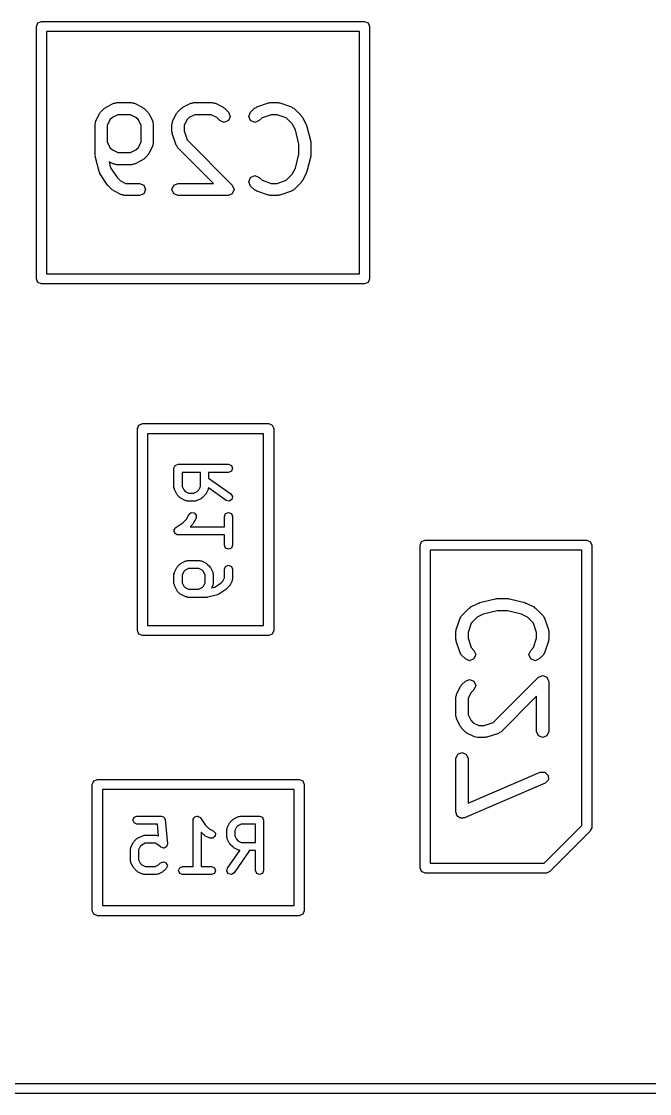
# Model space of a CAD drawing. Extents: x 0.04 to 2.99, y 0.2 to 2.17.
# Drawn here: x 1.9782 to 2.2231, y 0.4121 to 0.8302 of the extents above; entities that cross this region are included whole.
import ezdxf

# ---------------------------------------------------------------- set-up
doc = ezdxf.new("R2010")
doc.units = 0
doc.header["$MEASUREMENT"] = 0
doc.layers.add('BLACK', color=7, linetype='CONTINUOUS')

msp = doc.modelspace()

# ---------------------------------------------------------------- linework, layer by layer
at = {"layer": 'BLACK', "linetype": 'CONTINUOUS'}
for p, q in [((1.98404, 0.828213), (1.98462, 0.829605)), ((1.98404, 0.729787), (1.98404, 0.828213)), ((1.98462, 0.829605), (1.98601, 0.830181)), ((1.98601, 0.830181), (2.11199, 0.830181)), ((2.11199, 0.830181), (2.11338, 0.829605)), ((2.11338, 0.829605), (2.11396, 0.828213)), ((2.11396, 0.828213), (2.11396, 0.729787)), ((1.98798, 0.826244), (1.98798, 0.731756)), ((2.11002, 0.826244), (1.98798, 0.826244)), ((2.11002, 0.731756), (2.11002, 0.826244)), ((2.00864, 0.794228), (2.00894, 0.794483)), ((2.00894, 0.794483), (2.00908, 0.794842)), ((2.00908, 0.794842), (2.01058, 0.796342)), ((2.01058, 0.796342), (2.01094, 0.79649)), ((2.01094, 0.79649), (2.0112, 0.796784)), ((2.0112, 0.796784), (2.0142, 0.798284)), ((2.0142, 0.798284), (2.01475, 0.798323)), ((2.01475, 0.798323), (2.01525, 0.798533)), ((2.01525, 0.798533), (2.02125, 0.798533)), ((2.02125, 0.798533), (2.02176, 0.798323)), ((2.02176, 0.798323), (2.02231, 0.798284)), ((2.02231, 0.798284), (2.02531, 0.796784)), ((2.02531, 0.796784), (2.02556, 0.79649)), ((2.02556, 0.79649), (2.02592, 0.796342)), ((2.02592, 0.796342), (2.02742, 0.794842)), ((2.02742, 0.794842), (2.02757, 0.794483)), ((2.02757, 0.794483), (2.02787, 0.794228)), ((2.03864, 0.794228), (2.03893, 0.794483)), ((2.03893, 0.794483), (2.03908, 0.794842)), ((2.03908, 0.794842), (2.04058, 0.796342)), ((2.04058, 0.796342), (2.04094, 0.79649)), ((2.04094, 0.79649), (2.04119, 0.796784)), ((2.04119, 0.796784), (2.04419, 0.798284)), ((2.04419, 0.798284), (2.04474, 0.798323)), ((2.04474, 0.798323), (2.04525, 0.798533)), ((2.04525, 0.798533), (2.05275, 0.798533)), ((2.05275, 0.798533), (2.05326, 0.798323)), ((2.05326, 0.798323), (2.05381, 0.798284)), ((2.05381, 0.798284), (2.05681, 0.796784)), ((2.05681, 0.796784), (2.05706, 0.79649)), ((2.05706, 0.79649), (2.05742, 0.796342)), ((2.05742, 0.796342), (2.05892, 0.794842)), ((2.05892, 0.794842), (2.05961, 0.793171)), ((2.06689, 0.793171), (2.06758, 0.794842)), ((2.06758, 0.794842), (2.06908, 0.796342)), ((2.06908, 0.796342), (2.06958, 0.796552)), ((2.06958, 0.796552), (2.07, 0.796912)), ((2.07, 0.796912), (2.0745, 0.798412)), ((2.0745, 0.798412), (2.07489, 0.798384)), ((2.07489, 0.798384), (2.07525, 0.798533)), ((2.07525, 0.798533), (2.07825, 0.798533)), ((2.07825, 0.798533), (2.07861, 0.798384)), ((2.07861, 0.798384), (2.07899, 0.798412)), ((2.07899, 0.798412), (2.08349, 0.796912)), ((2.08349, 0.796912), (2.08391, 0.796552)), ((2.08391, 0.796552), (2.08442, 0.796342)), ((2.08442, 0.796342), (2.08742, 0.793342)), ((2.00689, 0.790172), (2.0071, 0.79068)), ((2.0071, 0.79068), (2.00714, 0.791228)), ((2.00714, 0.791228), (2.00864, 0.794228)), ((2.0127, 0.791772), (2.01162, 0.789614)), ((2.01365, 0.79273), (2.0127, 0.791772)), ((2.01581, 0.793809), (2.01365, 0.79273)), ((2.0207, 0.793809), (2.01581, 0.793809)), ((2.02285, 0.79273), (2.0207, 0.793809)), ((2.02381, 0.791772), (2.02285, 0.79273)), ((2.02489, 0.789614), (2.02381, 0.791772)), ((2.02787, 0.794228), (2.02937, 0.791228)), ((2.02937, 0.791228), (2.0294, 0.79068)), ((2.0294, 0.79068), (2.02961, 0.790172)), ((2.03689, 0.790172), (2.0371, 0.79068)), ((2.0371, 0.79068), (2.03714, 0.791228)), ((2.03714, 0.791228), (2.03864, 0.794228)), ((2.04269, 0.791772), (2.04161, 0.789614)), ((2.04365, 0.79273), (2.04269, 0.791772)), ((2.04581, 0.793809), (2.04365, 0.79273)), ((2.05219, 0.793809), (2.04581, 0.793809)), ((2.05435, 0.79273), (2.05219, 0.793809)), ((2.05558, 0.791501), (2.05435, 0.79273)), ((2.05725, 0.790809), (2.05558, 0.791501)), ((2.05892, 0.791501), (2.05725, 0.790809)), ((2.05961, 0.793171), (2.05892, 0.791501)), ((2.06758, 0.791501), (2.06689, 0.793171)), ((2.06925, 0.790809), (2.06758, 0.791501)), ((2.07092, 0.791501), (2.06925, 0.790809)), ((2.07202, 0.792607), (2.07092, 0.791501)), ((2.07563, 0.793809), (2.07202, 0.792607)), ((2.07786, 0.793809), (2.07563, 0.793809)), ((2.08147, 0.792607), (2.07786, 0.793809)), ((2.0838, 0.790273), (2.08147, 0.792607)), ((2.08502, 0.787847), (2.0838, 0.790273)), ((2.08742, 0.793342), (2.08756, 0.792983)), ((2.08756, 0.792983), (2.08786, 0.792728)), ((2.08786, 0.792728), (2.08936, 0.789728)), ((2.00689, 0.778173), (2.00689, 0.790172)), ((2.01162, 0.789614), (2.01162, 0.78323)), ((2.02489, 0.78323), (2.02489, 0.789614)), ((2.02961, 0.790172), (2.02961, 0.782673)), ((2.03689, 0.787172), (2.03689, 0.790172)), ((2.03704, 0.786813), (2.03689, 0.787172)), ((2.03701, 0.786425), (2.03704, 0.786813)), ((2.03851, 0.781926), (2.03701, 0.786425)), ((2.04161, 0.789614), (2.04161, 0.787556)), ((2.04161, 0.787556), (2.04282, 0.783949)), ((2.08638, 0.782382), (2.08502, 0.787847)), ((2.08936, 0.789728), (2.08938, 0.789461)), ((2.08938, 0.789461), (2.08954, 0.789245)), ((2.08954, 0.789245), (2.09104, 0.783246)), ((2.01162, 0.78323), (2.0127, 0.781072)), ((2.02381, 0.781072), (2.02489, 0.78323)), ((2.0294, 0.782165), (2.02937, 0.781616)), ((2.02961, 0.782673), (2.0294, 0.782165)), ((2.03887, 0.78151), (2.03851, 0.781926)), ((2.04282, 0.783949), (2.06042, 0.766345)), ((2.08638, 0.778464), (2.08638, 0.782382)), ((2.09104, 0.783246), (2.09099, 0.782949)), ((2.09099, 0.782949), (2.09111, 0.782673)), ((2.09111, 0.782673), (2.09111, 0.778173)), ((2.00701, 0.777897), (2.00689, 0.778173)), ((2.00696, 0.7776), (2.00701, 0.777897)), ((2.0127, 0.781072), (2.01365, 0.780115)), ((2.01365, 0.780115), (2.01581, 0.779036)), ((2.01581, 0.779036), (2.0207, 0.779036)), ((2.0207, 0.779036), (2.02285, 0.780115)), ((2.02285, 0.780115), (2.02381, 0.781072)), ((2.02742, 0.778003), (2.02592, 0.776503)), ((2.02757, 0.778362), (2.02742, 0.778003)), ((2.02787, 0.778617), (2.02757, 0.778362)), ((2.02937, 0.781616), (2.02787, 0.778617)), ((2.03908, 0.781002), (2.03887, 0.78151)), ((2.05305, 0.767037), (2.03908, 0.781002)), ((2.08502, 0.772999), (2.08638, 0.778464)), ((2.09111, 0.778173), (2.09099, 0.777897)), ((2.09099, 0.777897), (2.09104, 0.7776)), ((2.00846, 0.771601), (2.00696, 0.7776)), ((2.0142, 0.774561), (2.01236, 0.775478)), ((2.01236, 0.775478), (2.01295, 0.773144)), ((2.01475, 0.774522), (2.0142, 0.774561)), ((2.01525, 0.774311), (2.01475, 0.774522)), ((2.02125, 0.774311), (2.01525, 0.774311)), ((2.02176, 0.774522), (2.02125, 0.774311)), ((2.02231, 0.774561), (2.02176, 0.774522)), ((2.02531, 0.77606), (2.02231, 0.774561)), ((2.02556, 0.776354), (2.02531, 0.77606)), ((2.02592, 0.776503), (2.02556, 0.776354)), ((2.09104, 0.7776), (2.08954, 0.771601)), ((2.00871, 0.771269), (2.00846, 0.771601)), ((2.00879, 0.770864), (2.00871, 0.771269)), ((2.01179, 0.766364), (2.00879, 0.770864)), ((2.01295, 0.773144), (2.01559, 0.769179)), ((2.06689, 0.767675), (2.06758, 0.769345)), ((2.06758, 0.769345), (2.06925, 0.770037)), ((2.06925, 0.770037), (2.07092, 0.769345)), ((2.07092, 0.769345), (2.07202, 0.768239)), ((2.08147, 0.768239), (2.0838, 0.770574)), ((2.0838, 0.770574), (2.08502, 0.772999)), ((2.08936, 0.771118), (2.08786, 0.768118)), ((2.08938, 0.771386), (2.08936, 0.771118)), ((2.08954, 0.771601), (2.08938, 0.771386)), ((2.01199, 0.766229), (2.01179, 0.766364)), ((2.01208, 0.766004), (2.01199, 0.766229)), ((2.01358, 0.764504), (2.01208, 0.766004)), ((2.01559, 0.769179), (2.01665, 0.768116)), ((2.01665, 0.768116), (2.01881, 0.767037)), ((2.01881, 0.767037), (2.02425, 0.767037)), ((2.02425, 0.767037), (2.02592, 0.766345)), ((2.02592, 0.766345), (2.02662, 0.764675)), ((2.03689, 0.764675), (2.03758, 0.766345)), ((2.03758, 0.766345), (2.03925, 0.767037)), ((2.03925, 0.767037), (2.05305, 0.767037)), ((2.06042, 0.766345), (2.06111, 0.764675)), ((2.06758, 0.766004), (2.06689, 0.767675)), ((2.06908, 0.764504), (2.06758, 0.766004)), ((2.07202, 0.768239), (2.07563, 0.767037)), ((2.07563, 0.767037), (2.07786, 0.767037)), ((2.07786, 0.767037), (2.08147, 0.768239)), ((2.08742, 0.767504), (2.08442, 0.764504)), ((2.08756, 0.767863), (2.08742, 0.767504)), ((2.08786, 0.768118), (2.08756, 0.767863)), ((2.01394, 0.764356), (2.01358, 0.764504)), ((2.0142, 0.764062), (2.01394, 0.764356)), ((2.0172, 0.762562), (2.0142, 0.764062)), ((2.01775, 0.762523), (2.0172, 0.762562)), ((2.01825, 0.762313), (2.01775, 0.762523)), ((2.02425, 0.762313), (2.01825, 0.762313)), ((2.02592, 0.763005), (2.02425, 0.762313)), ((2.02662, 0.764675), (2.02592, 0.763005)), ((2.03758, 0.763005), (2.03689, 0.764675)), ((2.03925, 0.762313), (2.03758, 0.763005)), ((2.05875, 0.762313), (2.03925, 0.762313)), ((2.06042, 0.763005), (2.05875, 0.762313)), ((2.06111, 0.764675), (2.06042, 0.763005)), ((2.06958, 0.764294), (2.06908, 0.764504)), ((2.07, 0.763934), (2.06958, 0.764294)), ((2.0745, 0.762434), (2.07, 0.763934)), ((2.07489, 0.762462), (2.0745, 0.762434)), ((2.07525, 0.762313), (2.07489, 0.762462)), ((2.07825, 0.762313), (2.07525, 0.762313)), ((2.07861, 0.762462), (2.07825, 0.762313)), ((2.07899, 0.762434), (2.07861, 0.762462)), ((2.08349, 0.763934), (2.07899, 0.762434)), ((2.08391, 0.764294), (2.08349, 0.763934)), ((2.08442, 0.764504), (2.08391, 0.764294)), ((1.98798, 0.731756), (2.11002, 0.731756)), ((1.98462, 0.728395), (1.98404, 0.729787)), ((1.98601, 0.727819), (1.98462, 0.728395)), ((2.11199, 0.727819), (1.98601, 0.727819)), ((2.11338, 0.728395), (2.11199, 0.727819)), ((2.11396, 0.729787), (2.11338, 0.728395)), ((2.024, 0.672762), (2.02539, 0.673339)), ((2.02539, 0.673339), (2.07461, 0.673339)), ((2.07461, 0.673339), (2.076, 0.672762)), ((2.02343, 0.67137), (2.024, 0.672762)), ((2.02343, 0.59263), (2.02343, 0.67137)), ((2.02736, 0.669402), (2.02736, 0.594598)), ((2.07264, 0.669402), (2.02736, 0.669402)), ((2.07264, 0.594598), (2.07264, 0.669402)), ((2.076, 0.672762), (2.07657, 0.67137)), ((2.07657, 0.67137), (2.07657, 0.59263)), ((2.03768, 0.655903), (2.03814, 0.657017)), ((2.03814, 0.657017), (2.03926, 0.657478)), ((2.03926, 0.657478), (2.05894, 0.657478)), ((2.05894, 0.657478), (2.06006, 0.657017)), ((2.06006, 0.657017), (2.06052, 0.655903)), ((2.03768, 0.648404), (2.03768, 0.655903)), ((2.04799, 0.654328), (2.04083, 0.654328)), ((2.04083, 0.654328), (2.04083, 0.648776)), ((2.04799, 0.648776), (2.04799, 0.654328)), ((2.05894, 0.654328), (2.05114, 0.654328)), ((2.05114, 0.654328), (2.05114, 0.652036)), ((2.06006, 0.65479), (2.05894, 0.654328)), ((2.06052, 0.655903), (2.06006, 0.65479)), ((2.03782, 0.648066), (2.03768, 0.648404)), ((2.04083, 0.648776), (2.04149, 0.647462)), ((2.04734, 0.647462), (2.04799, 0.648776)), ((2.05108, 0.648239), (2.051, 0.648066)), ((2.05804, 0.643365), (2.05108, 0.648239)), ((2.05114, 0.652036), (2.05985, 0.645945)), ((2.03785, 0.6477), (2.03782, 0.648066)), ((2.03879, 0.645825), (2.03785, 0.6477)), ((2.03898, 0.645655), (2.03879, 0.645825)), ((2.03908, 0.645416), (2.03898, 0.645655)), ((2.04002, 0.644479), (2.03908, 0.645416)), ((2.04026, 0.644379), (2.04002, 0.644479)), ((2.04043, 0.644184), (2.04026, 0.644379)), ((2.0423, 0.643246), (2.04043, 0.644184)), ((2.04149, 0.647462), (2.04207, 0.646886)), ((2.04207, 0.646886), (2.04338, 0.646229)), ((2.04338, 0.646229), (2.04545, 0.646229)), ((2.04545, 0.646229), (2.04676, 0.646886)), ((2.0484, 0.644184), (2.04652, 0.643246)), ((2.04676, 0.646886), (2.04734, 0.647462)), ((2.04857, 0.644379), (2.0484, 0.644184)), ((2.04881, 0.644479), (2.04857, 0.644379)), ((2.04975, 0.645416), (2.04881, 0.644479)), ((2.04984, 0.645655), (2.04975, 0.645416)), ((2.05004, 0.645825), (2.04984, 0.645655)), ((2.05098, 0.6477), (2.05004, 0.645825)), ((2.051, 0.648066), (2.05098, 0.6477)), ((2.05985, 0.645945), (2.06049, 0.644928)), ((2.06049, 0.644928), (2.06023, 0.643752)), ((2.04267, 0.64322), (2.0423, 0.643246)), ((2.04301, 0.64308), (2.04267, 0.64322)), ((2.04582, 0.64308), (2.04301, 0.64308)), ((2.04616, 0.64322), (2.04582, 0.64308)), ((2.04652, 0.643246), (2.04616, 0.64322)), ((2.05922, 0.643104), (2.05804, 0.643365)), ((2.06023, 0.643752), (2.05922, 0.643104)), ((2.04107, 0.63463), (2.04265, 0.636214)), ((2.04265, 0.636214), (2.04347, 0.63786)), ((2.04347, 0.63786), (2.04438, 0.63865)), ((2.04438, 0.63865), (2.04559, 0.638564)), ((2.04629, 0.636451), (2.04535, 0.634577)), ((2.04559, 0.638564), (2.04638, 0.637654)), ((2.04638, 0.637654), (2.04629, 0.636451)), ((2.05737, 0.637156), (2.05783, 0.638269)), ((2.05737, 0.633106), (2.05737, 0.637156)), ((2.05783, 0.638269), (2.05894, 0.63873)), ((2.05894, 0.63873), (2.06006, 0.638269)), ((2.06006, 0.638269), (2.06052, 0.637156)), ((2.06052, 0.637156), (2.06052, 0.625907)), ((2.03768, 0.631531), (2.03775, 0.631681)), ((2.03786, 0.631108), (2.03768, 0.631531)), ((2.03771, 0.63184), (2.03797, 0.632221)), ((2.03775, 0.631681), (2.03771, 0.63184)), ((2.03797, 0.632221), (2.03814, 0.632645)), ((2.03814, 0.632645), (2.03829, 0.632707)), ((2.03829, 0.632707), (2.03838, 0.632842)), ((2.03838, 0.632842), (2.04107, 0.63463)), ((2.04506, 0.634167), (2.044, 0.633106)), ((2.044, 0.633106), (2.05737, 0.633106)), ((2.04516, 0.634407), (2.04506, 0.634167)), ((2.04535, 0.634577), (2.04516, 0.634407)), ((2.03795, 0.630658), (2.03786, 0.631108)), ((2.03808, 0.630568), (2.03795, 0.630658)), ((2.03814, 0.630418), (2.03808, 0.630568)), ((2.03857, 0.630242), (2.03814, 0.630418)), ((2.03895, 0.629987), (2.03857, 0.630242)), ((2.03911, 0.630019), (2.03895, 0.629987)), ((2.03926, 0.629956), (2.03911, 0.630019)), ((2.05737, 0.629956), (2.03926, 0.629956)), ((2.05737, 0.625907), (2.05737, 0.629956)), ((2.13369, 0.625976), (2.13427, 0.627368)), ((2.13427, 0.627368), (2.13566, 0.627945)), ((2.13566, 0.627945), (2.19865, 0.627945)), ((2.19865, 0.627945), (2.20005, 0.627368)), ((2.20005, 0.627368), (2.20062, 0.625976)), ((2.05783, 0.624793), (2.05737, 0.625907)), ((2.05894, 0.624332), (2.05783, 0.624793)), ((2.06006, 0.624793), (2.05894, 0.624332)), ((2.06052, 0.625907), (2.06006, 0.624793)), ((2.13369, 0.499992), (2.13369, 0.625976)), ((2.13763, 0.624008), (2.13763, 0.501961)), ((2.19669, 0.624008), (2.13763, 0.624008)), ((2.19669, 0.516556), (2.19669, 0.624008)), ((2.20062, 0.625976), (2.20062, 0.51574)), ((2.04026, 0.618683), (2.04043, 0.618879)), ((2.04043, 0.618879), (2.0423, 0.619816)), ((2.0423, 0.619816), (2.04267, 0.619842)), ((2.04267, 0.619842), (2.04301, 0.619983)), ((2.04301, 0.619983), (2.04769, 0.619983)), ((2.04769, 0.619983), (2.04803, 0.619842)), ((2.04803, 0.619842), (2.0484, 0.619816)), ((2.0484, 0.619816), (2.05027, 0.618879)), ((2.05027, 0.618879), (2.05044, 0.618683)), ((2.03768, 0.614658), (2.03782, 0.614997)), ((2.03768, 0.610909), (2.03768, 0.614658)), ((2.03782, 0.614997), (2.03785, 0.615363)), ((2.03785, 0.615363), (2.03879, 0.617237)), ((2.03879, 0.617237), (2.03898, 0.617407)), ((2.03898, 0.617407), (2.03908, 0.617647)), ((2.03908, 0.617647), (2.04002, 0.618584)), ((2.04002, 0.618584), (2.04026, 0.618683)), ((2.04149, 0.6156), (2.04083, 0.614287)), ((2.04207, 0.616176), (2.04149, 0.6156)), ((2.04338, 0.616833), (2.04207, 0.616176)), ((2.04732, 0.616833), (2.04338, 0.616833)), ((2.04864, 0.616176), (2.04732, 0.616833)), ((2.04921, 0.6156), (2.04864, 0.616176)), ((2.04987, 0.614287), (2.04921, 0.6156)), ((2.05044, 0.618683), (2.05068, 0.618584)), ((2.05068, 0.618584), (2.05162, 0.617647)), ((2.05162, 0.617647), (2.05172, 0.617407)), ((2.05172, 0.617407), (2.05191, 0.617237)), ((2.05191, 0.617237), (2.05285, 0.615363)), ((2.05285, 0.615363), (2.05288, 0.614997)), ((2.05288, 0.614997), (2.05302, 0.614658)), ((2.05302, 0.614658), (2.05302, 0.610909)), ((2.05737, 0.616533), (2.05783, 0.617647)), ((2.05737, 0.613155), (2.05737, 0.616533)), ((2.05783, 0.617647), (2.05894, 0.618108)), ((2.05894, 0.618108), (2.06006, 0.617647)), ((2.06006, 0.617647), (2.06052, 0.616533)), ((2.06052, 0.616533), (2.06052, 0.612784)), ((2.03782, 0.61057), (2.03768, 0.610909)), ((2.03785, 0.610205), (2.03782, 0.61057)), ((2.04083, 0.614287), (2.04083, 0.611281)), ((2.04083, 0.611281), (2.04149, 0.609967)), ((2.04921, 0.609967), (2.04987, 0.611281)), ((2.04987, 0.611281), (2.04987, 0.614287)), ((2.05288, 0.61057), (2.05285, 0.610205)), ((2.05302, 0.610909), (2.05288, 0.61057)), ((2.05361, 0.609558), (2.05606, 0.611195)), ((2.05606, 0.611195), (2.05671, 0.611842)), ((2.05671, 0.611842), (2.05737, 0.613155)), ((2.06035, 0.612079), (2.05941, 0.610205)), ((2.06038, 0.612445), (2.06035, 0.612079)), ((2.06052, 0.612784), (2.06038, 0.612445)), ((2.03879, 0.60833), (2.03785, 0.610205)), ((2.03898, 0.60816), (2.03879, 0.60833)), ((2.03908, 0.607921), (2.03898, 0.60816)), ((2.04002, 0.606983), (2.03908, 0.607921)), ((2.04026, 0.606884), (2.04002, 0.606983)), ((2.04043, 0.606688), (2.04026, 0.606884)), ((2.0423, 0.605751), (2.04043, 0.606688)), ((2.04149, 0.609967), (2.04207, 0.609391)), ((2.04207, 0.609391), (2.04338, 0.608734)), ((2.04338, 0.608734), (2.04732, 0.608734)), ((2.04732, 0.608734), (2.04864, 0.609391)), ((2.04864, 0.609391), (2.04921, 0.609967)), ((2.05464, 0.606569), (2.05089, 0.605632)), ((2.05285, 0.610205), (2.05237, 0.60925)), ((2.05237, 0.60925), (2.05361, 0.609558)), ((2.05486, 0.606733), (2.05464, 0.606569)), ((2.05513, 0.606786), (2.05486, 0.606733)), ((2.05794, 0.608661), (2.05513, 0.606786)), ((2.05803, 0.608796), (2.05794, 0.608661)), ((2.05818, 0.608858), (2.05803, 0.608796)), ((2.05912, 0.609795), (2.05818, 0.608858)), ((2.05922, 0.610035), (2.05912, 0.609795)), ((2.05941, 0.610205), (2.05922, 0.610035)), ((2.04267, 0.605725), (2.0423, 0.605751)), ((2.04301, 0.605585), (2.04267, 0.605725)), ((2.05051, 0.605585), (2.04301, 0.605585)), ((2.05069, 0.605661), (2.05051, 0.605585)), ((2.05089, 0.605632), (2.05069, 0.605661)), ((2.15343, 0.601843), (2.15643, 0.603342)), ((2.15643, 0.603342), (2.1567, 0.603361)), ((2.1567, 0.603361), (2.15691, 0.603521)), ((2.15691, 0.603521), (2.16291, 0.605021)), ((2.16291, 0.605021), (2.16321, 0.604977)), ((2.16321, 0.604977), (2.16348, 0.605092)), ((2.16348, 0.605092), (2.16798, 0.605092)), ((2.16798, 0.605092), (2.16826, 0.604977)), ((2.16826, 0.604977), (2.16856, 0.605021)), ((2.16856, 0.605021), (2.17456, 0.603521)), ((2.17456, 0.603521), (2.17477, 0.603361)), ((2.17477, 0.603361), (2.17504, 0.603342)), ((2.17504, 0.603342), (2.17804, 0.601843)), ((2.14961, 0.597893), (2.14982, 0.5984)), ((2.14982, 0.5984), (2.15282, 0.6014)), ((2.15282, 0.6014), (2.15317, 0.601549)), ((2.15317, 0.601549), (2.15343, 0.601843)), ((2.15831, 0.599001), (2.15588, 0.597788)), ((2.16378, 0.600367), (2.15831, 0.599001)), ((2.16769, 0.600367), (2.16378, 0.600367)), ((2.17316, 0.599001), (2.16769, 0.600367)), ((2.17558, 0.597788), (2.17316, 0.599001)), ((2.17804, 0.601843), (2.17829, 0.601549)), ((2.17829, 0.601549), (2.17865, 0.6014)), ((2.17865, 0.6014), (2.18165, 0.5984)), ((2.18165, 0.5984), (2.18186, 0.597893)), ((2.02736, 0.594598), (2.07264, 0.594598)), ((2.14775, 0.592978), (2.14925, 0.597477)), ((2.14925, 0.597477), (2.14961, 0.597893)), ((2.15355, 0.595454), (2.15235, 0.591847)), ((2.15588, 0.597788), (2.15355, 0.595454)), ((2.17792, 0.595454), (2.17558, 0.597788)), ((2.17912, 0.591847), (2.17792, 0.595454)), ((2.18186, 0.597893), (2.18222, 0.597477)), ((2.18222, 0.597477), (2.18372, 0.592978)), ((2.024, 0.591238), (2.02343, 0.59263)), ((2.02539, 0.590661), (2.024, 0.591238)), ((2.07461, 0.590661), (2.02539, 0.590661)), ((2.076, 0.591238), (2.07461, 0.590661)), ((2.07657, 0.59263), (2.076, 0.591238)), ((2.14762, 0.592231), (2.14777, 0.59259)), ((2.14762, 0.589231), (2.14762, 0.592231)), ((2.14777, 0.59259), (2.14775, 0.592978)), ((2.15235, 0.591847), (2.15235, 0.589614)), ((2.15235, 0.589614), (2.15355, 0.586008)), ((2.17792, 0.586008), (2.17912, 0.589614)), ((2.17912, 0.589614), (2.17912, 0.591847)), ((2.18372, 0.592978), (2.1837, 0.59259)), ((2.1837, 0.59259), (2.18384, 0.592231)), ((2.18384, 0.592231), (2.18384, 0.589231)), ((2.14777, 0.588872), (2.14762, 0.589231)), ((2.14775, 0.588484), (2.14777, 0.588872)), ((2.14925, 0.583985), (2.14775, 0.588484)), ((2.15355, 0.586008), (2.15466, 0.584902)), ((2.17681, 0.584902), (2.17792, 0.586008)), ((2.18372, 0.588484), (2.18222, 0.583985)), ((2.18384, 0.589231), (2.1837, 0.588872)), ((2.1837, 0.588872), (2.18372, 0.588484)), ((2.14961, 0.583569), (2.14925, 0.583985)), ((2.14982, 0.583061), (2.14961, 0.583569)), ((2.15132, 0.581561), (2.14982, 0.583061)), ((2.15299, 0.58087), (2.15132, 0.581561)), ((2.15466, 0.581561), (2.15299, 0.58087)), ((2.15466, 0.584902), (2.15535, 0.583232)), ((2.15535, 0.583232), (2.15466, 0.581561)), ((2.17612, 0.583232), (2.17681, 0.584902)), ((2.17681, 0.581561), (2.17612, 0.583232)), ((2.17848, 0.58087), (2.17681, 0.581561)), ((2.18015, 0.581561), (2.17848, 0.58087)), ((2.18165, 0.583061), (2.18015, 0.581561)), ((2.18186, 0.583569), (2.18165, 0.583061)), ((2.18222, 0.583985), (2.18186, 0.583569)), ((2.14982, 0.571404), (2.15132, 0.572904)), ((2.15132, 0.572904), (2.15299, 0.573595)), ((2.15299, 0.573595), (2.15466, 0.572904)), ((2.15466, 0.572904), (2.15535, 0.571233)), ((2.16221, 0.5568), (2.17981, 0.574403)), ((2.17981, 0.574403), (2.18148, 0.575095)), ((2.18148, 0.575095), (2.18315, 0.574403)), ((2.18315, 0.574403), (2.18349, 0.573595)), ((2.18349, 0.573595), (2.18384, 0.572733)), ((2.14787, 0.56779), (2.14937, 0.57079)), ((2.14937, 0.57079), (2.14967, 0.571045)), ((2.14967, 0.571045), (2.14982, 0.571404)), ((2.15466, 0.569563), (2.15343, 0.568334)), ((2.15535, 0.571233), (2.15466, 0.569563)), ((2.18384, 0.572733), (2.18384, 0.553236)), ((2.14762, 0.566734), (2.14783, 0.567242)), ((2.14762, 0.559235), (2.14762, 0.566734)), ((2.14783, 0.567242), (2.14787, 0.56779)), ((2.15343, 0.568334), (2.15235, 0.566176)), ((2.15235, 0.566176), (2.15235, 0.559792)), ((2.17912, 0.56703), (2.16516, 0.553065)), ((2.17912, 0.553236), (2.17912, 0.56703)), ((2.14783, 0.558727), (2.14762, 0.559235)), ((2.14787, 0.558178), (2.14783, 0.558727)), ((2.14937, 0.555179), (2.14787, 0.558178)), ((2.15235, 0.559792), (2.15343, 0.557634)), ((2.15343, 0.557634), (2.15439, 0.556677)), ((2.15439, 0.556677), (2.15654, 0.555598)), ((2.1586, 0.555598), (2.16221, 0.5568)), ((2.14967, 0.554924), (2.14937, 0.555179)), ((2.14982, 0.554565), (2.14967, 0.554924)), ((2.15132, 0.553065), (2.14982, 0.554565)), ((2.15167, 0.552916), (2.15132, 0.553065)), ((2.15193, 0.552622), (2.15167, 0.552916)), ((2.15493, 0.551123), (2.15193, 0.552622)), ((2.15654, 0.555598), (2.1586, 0.555598)), ((2.16423, 0.552494), (2.15973, 0.550995)), ((2.16465, 0.552855), (2.16423, 0.552494)), ((2.16516, 0.553065), (2.16465, 0.552855)), ((2.17981, 0.551565), (2.17912, 0.553236)), ((2.18384, 0.553236), (2.18315, 0.551565)), ((2.15548, 0.551084), (2.15493, 0.551123)), ((2.15599, 0.550873), (2.15548, 0.551084)), ((2.15899, 0.550873), (2.15599, 0.550873)), ((2.15934, 0.551022), (2.15899, 0.550873)), ((2.15973, 0.550995), (2.15934, 0.551022)), ((2.18148, 0.550873), (2.17981, 0.551565)), ((2.18315, 0.551565), (2.18148, 0.550873)), ((2.14762, 0.542737), (2.14832, 0.544407)), ((2.14832, 0.544407), (2.14999, 0.545099)), ((2.14999, 0.545099), (2.15166, 0.544407)), ((2.15166, 0.544407), (2.15235, 0.542737)), ((2.14762, 0.521739), (2.14762, 0.542737)), ((2.15235, 0.542737), (2.15235, 0.525322)), ((2.15235, 0.525322), (2.18055, 0.537409)), ((2.18055, 0.537409), (2.18236, 0.537431)), ((2.18236, 0.537431), (2.18365, 0.536168)), ((2.18365, 0.536168), (2.18368, 0.53436)), ((2.00582, 0.532591), (2.0064, 0.533982)), ((2.00582, 0.483378), (2.00582, 0.532591)), ((2.0064, 0.533982), (2.00779, 0.534559)), ((2.00779, 0.534559), (2.08653, 0.534559)), ((2.08653, 0.534559), (2.08792, 0.533982)), ((2.08792, 0.533982), (2.0885, 0.532591)), ((2.0885, 0.532591), (2.0885, 0.483378)), ((2.18241, 0.533067), (2.15092, 0.519568)), ((2.18368, 0.53436), (2.18241, 0.533067)), ((2.00976, 0.530622), (2.00976, 0.485346)), ((2.08456, 0.530622), (2.00976, 0.530622)), ((2.08456, 0.485346), (2.08456, 0.530622)), ((2.02168, 0.518726), (2.02214, 0.51984)), ((2.02214, 0.517613), (2.02168, 0.518726)), ((2.02214, 0.51984), (2.02325, 0.520301)), ((2.02325, 0.520301), (2.03263, 0.520301)), ((2.03263, 0.520301), (2.03312, 0.520098)), ((2.03312, 0.520098), (2.03363, 0.519945)), ((2.03363, 0.519945), (2.03366, 0.519872)), ((2.03366, 0.519872), (2.03374, 0.51984)), ((2.03374, 0.51984), (2.03394, 0.51935)), ((2.03394, 0.51935), (2.03419, 0.518883)), ((2.03419, 0.518883), (2.03513, 0.509509)), ((2.04511, 0.518726), (2.04518, 0.518876)), ((2.04511, 0.500616), (2.04511, 0.518726)), ((2.04514, 0.519035), (2.0454, 0.519416)), ((2.04518, 0.518876), (2.04514, 0.519035)), ((2.0454, 0.519416), (2.04558, 0.51984)), ((2.04558, 0.51984), (2.04572, 0.519902)), ((2.04572, 0.519902), (2.04582, 0.520037)), ((2.04582, 0.520037), (2.04627, 0.520126)), ((2.04627, 0.520126), (2.04669, 0.520301)), ((2.04669, 0.520301), (2.04684, 0.520239)), ((2.04684, 0.520239), (2.047, 0.520271)), ((2.047, 0.520271), (2.04738, 0.520015)), ((2.04738, 0.520015), (2.0478, 0.51984)), ((2.0478, 0.51984), (2.04786, 0.51969)), ((2.04786, 0.51969), (2.048, 0.5196)), ((2.048, 0.5196), (2.04979, 0.516918)), ((2.05964, 0.517965), (2.06057, 0.518903)), ((2.06057, 0.518903), (2.06081, 0.519002)), ((2.06081, 0.519002), (2.06098, 0.519198)), ((2.06098, 0.519198), (2.06286, 0.520135)), ((2.06286, 0.520135), (2.06322, 0.520161)), ((2.06322, 0.520161), (2.06356, 0.520301)), ((2.06356, 0.520301), (2.07106, 0.520301)), ((2.07106, 0.520301), (2.07217, 0.51984)), ((2.07217, 0.51984), (2.07264, 0.518726)), ((2.07264, 0.518726), (2.07264, 0.499041)), ((2.14781, 0.521293), (2.14762, 0.521739)), ((2.14782, 0.520809), (2.14781, 0.521293)), ((2.14814, 0.52049), (2.14782, 0.520809)), ((2.14832, 0.520069), (2.14814, 0.52049)), ((2.14876, 0.519884), (2.14832, 0.520069)), ((2.14911, 0.519546), (2.14876, 0.519884)), ((2.14957, 0.519552), (2.14911, 0.519546)), ((2.14999, 0.519377), (2.14957, 0.519552)), ((2.15043, 0.519562), (2.14999, 0.519377)), ((2.15092, 0.519568), (2.15043, 0.519562)), ((2.02325, 0.517152), (2.02214, 0.517613)), ((2.0312, 0.517152), (2.02325, 0.517152)), ((2.03166, 0.512532), (2.0312, 0.517152)), ((2.04979, 0.516918), (2.05137, 0.515334)), ((2.05137, 0.515334), (2.05302, 0.514511)), ((2.05302, 0.514511), (2.05381, 0.5136)), ((2.05824, 0.514977), (2.05838, 0.515316)), ((2.05824, 0.512165), (2.05824, 0.514977)), ((2.05838, 0.515316), (2.0584, 0.515681)), ((2.0584, 0.515681), (2.05934, 0.517556)), ((2.05934, 0.517556), (2.05954, 0.517726)), ((2.05954, 0.517726), (2.05964, 0.517965)), ((2.06204, 0.515919), (2.06139, 0.514605)), ((2.06139, 0.514605), (2.06139, 0.512536)), ((2.06262, 0.516495), (2.06204, 0.515919)), ((2.06393, 0.517152), (2.06262, 0.516495)), ((2.06949, 0.517152), (2.06393, 0.517152)), ((2.06949, 0.50999), (2.06949, 0.517152)), ((2.18209, 0.501961), (2.19669, 0.516556)), ((2.20005, 0.514348), (2.1843, 0.4986)), ((2.20031, 0.514999), (2.20005, 0.514348)), ((2.20062, 0.51574), (2.20031, 0.514999)), ((2.02185, 0.510057), (2.02204, 0.510227)), ((2.02204, 0.510227), (2.02214, 0.510466)), ((2.02214, 0.510466), (2.02308, 0.511404)), ((2.02308, 0.511404), (2.02332, 0.511503)), ((2.02332, 0.511503), (2.02349, 0.511699)), ((2.02349, 0.511699), (2.02536, 0.512636)), ((2.02536, 0.512636), (2.02573, 0.512662)), ((2.02573, 0.512662), (2.02607, 0.512802)), ((2.02607, 0.512802), (2.03075, 0.512802)), ((2.03075, 0.512802), (2.03109, 0.512662)), ((2.03109, 0.512662), (2.03146, 0.512636)), ((2.03146, 0.512636), (2.03166, 0.512532)), ((2.04932, 0.512926), (2.04826, 0.513987)), ((2.04826, 0.513987), (2.04826, 0.500616)), ((2.04956, 0.512827), (2.04932, 0.512926)), ((2.04973, 0.512631), (2.04956, 0.512827)), ((2.05161, 0.511694), (2.04973, 0.512631)), ((2.05281, 0.511608), (2.05161, 0.511694)), ((2.05372, 0.512398), (2.05281, 0.511608)), ((2.05381, 0.5136), (2.05372, 0.512398)), ((2.05838, 0.511826), (2.05824, 0.512165)), ((2.0584, 0.51146), (2.05838, 0.511826)), ((2.05934, 0.509586), (2.0584, 0.51146)), ((2.06139, 0.512536), (2.06204, 0.511223)), ((2.06204, 0.511223), (2.06262, 0.510647)), ((2.06262, 0.510647), (2.06393, 0.50999)), ((2.02074, 0.507478), (2.02088, 0.507816)), ((2.02074, 0.502791), (2.02074, 0.507478)), ((2.02088, 0.507816), (2.02091, 0.508182)), ((2.02091, 0.508182), (2.02185, 0.510057)), ((2.02455, 0.50842), (2.02389, 0.507106)), ((2.02389, 0.507106), (2.02389, 0.503163)), ((2.02512, 0.508996), (2.02455, 0.50842)), ((2.02644, 0.509653), (2.02512, 0.508996)), ((2.03038, 0.509653), (2.02644, 0.509653)), ((2.0317, 0.508996), (2.03038, 0.509653)), ((2.03245, 0.508239), (2.0317, 0.508996)), ((2.03253, 0.508207), (2.03245, 0.508239)), ((2.03257, 0.508134), (2.03253, 0.508207)), ((2.03308, 0.507981), (2.03257, 0.508134)), ((2.03357, 0.507778), (2.03308, 0.507981)), ((2.03364, 0.50781), (2.03357, 0.507778)), ((2.03372, 0.507786), (2.03364, 0.50781)), ((2.03419, 0.508036), (2.03372, 0.507786)), ((2.03468, 0.508239), (2.03419, 0.508036)), ((2.03471, 0.508316), (2.03468, 0.508239)), ((2.03478, 0.508355), (2.03471, 0.508316)), ((2.03494, 0.508863), (2.03478, 0.508355)), ((2.03514, 0.509353), (2.03494, 0.508863)), ((2.03513, 0.509509), (2.03511, 0.50943)), ((2.03511, 0.50943), (2.03514, 0.509353)), ((2.05852, 0.499944), (2.0634, 0.506909)), ((2.05954, 0.509416), (2.05934, 0.509586)), ((2.05964, 0.509176), (2.05954, 0.509416)), ((2.06057, 0.508239), (2.05964, 0.509176)), ((2.06081, 0.50814), (2.06057, 0.508239)), ((2.06098, 0.507944), (2.06081, 0.50814)), ((2.06286, 0.507007), (2.06098, 0.507944)), ((2.06719, 0.50684), (2.0611, 0.498138)), ((2.06322, 0.506981), (2.06286, 0.507007)), ((2.0634, 0.506909), (2.06322, 0.506981)), ((2.06393, 0.50999), (2.06949, 0.50999)), ((2.06949, 0.50684), (2.06719, 0.50684)), ((2.06949, 0.499041), (2.06949, 0.50684)), ((2.02088, 0.502452), (2.02074, 0.502791)), ((2.02091, 0.502087), (2.02088, 0.502452)), ((2.02185, 0.500212), (2.02091, 0.502087)), ((2.02389, 0.503163), (2.02455, 0.501849)), ((2.02455, 0.501849), (2.02512, 0.501273)), ((2.0317, 0.501273), (2.03245, 0.50203)), ((2.03245, 0.50203), (2.03357, 0.502491)), ((2.03357, 0.502491), (2.03468, 0.50203)), ((2.03468, 0.50203), (2.03514, 0.500916)), ((2.13763, 0.501961), (2.18209, 0.501961)), ((2.02204, 0.500042), (2.02185, 0.500212)), ((2.02214, 0.499803), (2.02204, 0.500042)), ((2.02308, 0.498865), (2.02214, 0.499803)), ((2.02332, 0.498766), (2.02308, 0.498865)), ((2.02349, 0.49857), (2.02332, 0.498766)), ((2.02536, 0.497633), (2.02349, 0.49857)), ((2.02512, 0.501273), (2.02644, 0.500616)), ((2.02573, 0.497607), (2.02536, 0.497633)), ((2.02607, 0.497467), (2.02573, 0.497607)), ((2.02644, 0.500616), (2.03038, 0.500616)), ((2.03038, 0.500616), (2.0317, 0.501273)), ((2.03109, 0.497607), (2.03075, 0.497467)), ((2.03146, 0.497633), (2.03109, 0.497607)), ((2.03333, 0.49857), (2.03146, 0.497633)), ((2.0335, 0.498766), (2.03333, 0.49857)), ((2.03374, 0.498865), (2.0335, 0.498766)), ((2.03468, 0.499803), (2.03374, 0.498865)), ((2.03514, 0.500916), (2.03468, 0.499803)), ((2.03949, 0.499041), (2.03995, 0.500155)), ((2.03995, 0.497928), (2.03949, 0.499041)), ((2.03995, 0.500155), (2.04106, 0.500616)), ((2.04106, 0.497467), (2.03995, 0.497928)), ((2.04106, 0.500616), (2.04511, 0.500616)), ((2.04826, 0.500616), (2.05231, 0.500616)), ((2.05231, 0.500616), (2.05343, 0.500155)), ((2.05343, 0.497928), (2.05231, 0.497467)), ((2.05343, 0.500155), (2.05389, 0.499041)), ((2.05389, 0.499041), (2.05343, 0.497928)), ((2.05826, 0.498768), (2.05852, 0.499944)), ((2.05891, 0.497751), (2.05826, 0.498768)), ((2.06009, 0.497491), (2.05891, 0.497751)), ((2.0611, 0.498138), (2.06009, 0.497491)), ((2.06995, 0.497928), (2.06949, 0.499041)), ((2.07106, 0.497467), (2.06995, 0.497928)), ((2.07217, 0.497928), (2.07106, 0.497467)), ((2.07264, 0.499041), (2.07217, 0.497928)), ((2.13427, 0.4986), (2.13369, 0.499992)), ((2.13566, 0.498024), (2.13427, 0.4986)), ((2.18291, 0.498024), (2.13566, 0.498024)), ((2.1843, 0.4986), (2.18291, 0.498024)), ((2.03075, 0.497467), (2.02607, 0.497467)), ((2.04669, 0.497467), (2.04106, 0.497467)), ((2.05231, 0.497467), (2.04669, 0.497467)), ((2.00976, 0.485346), (2.08456, 0.485346)), ((2.0064, 0.481986), (2.00582, 0.483378)), ((2.00779, 0.481409), (2.0064, 0.481986)), ((2.08653, 0.481409), (2.00779, 0.481409)), ((2.08792, 0.481986), (2.08653, 0.481409)), ((2.0885, 0.483378), (2.08792, 0.481986)), ((0.735827, 0.416), (2.46417, 0.416)), ((2.46614, 0.412063), (0.733858, 0.412063))]:
    msp.add_line(p, q, dxfattribs=at)

doc.saveas('drawing.dxf')
